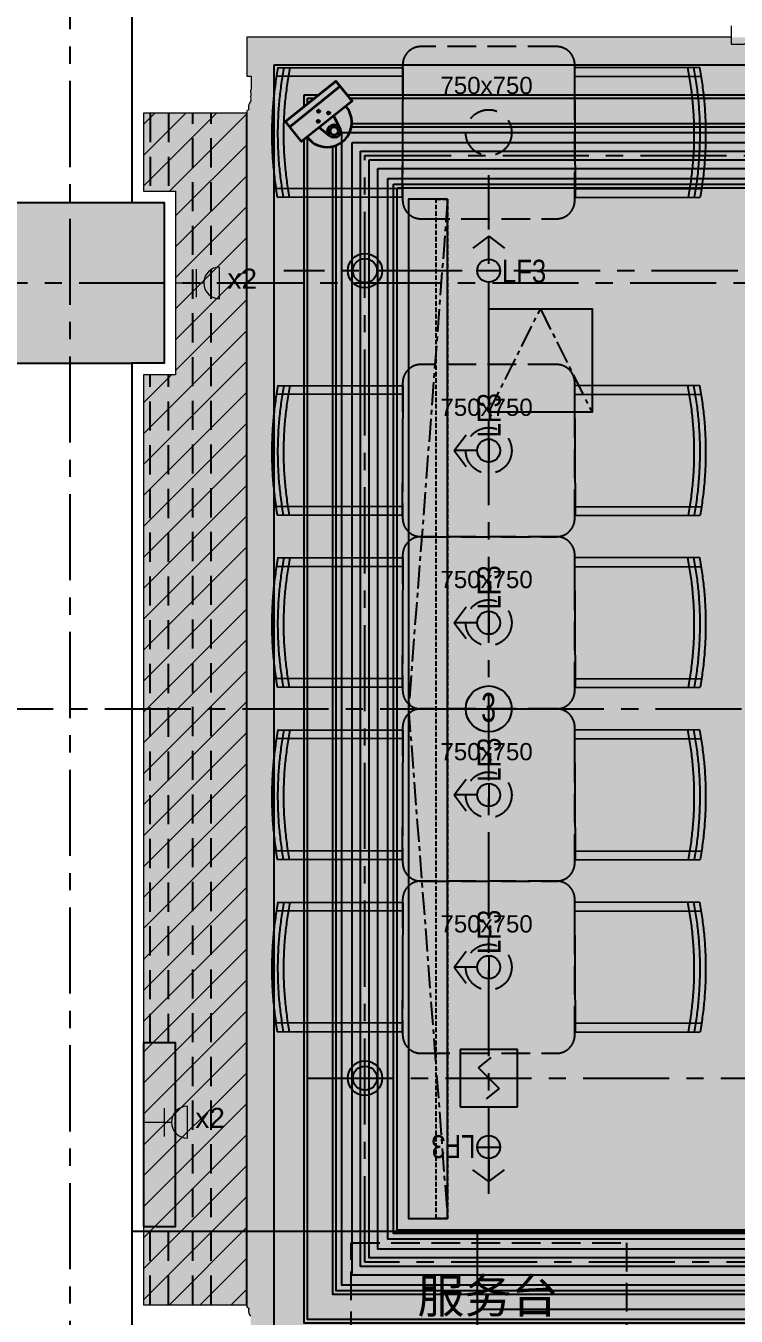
# Model space of a CAD drawing. Header units: millimetres. Extents: x -6033 to 120673, y -4970 to 90533.
# Drawn here: x 48168 to 51262, y 66720 to 72340 of the extents above; entities that cross this region are included whole.
import ezdxf
from ezdxf.enums import TextEntityAlignment as Align

# ---------------------------------------------------------------- set-up
doc = ezdxf.new("R2010")
doc.units = ezdxf.units.MM
for name, pattern in [('I-AR$0$CENTER', [2, 1.25, -0.25, 0.25, -0.25]), ('I-CEILING$0$CENTER', [2, 1.25, -0.25, 0.25, -0.25]), ('I-CEILING$0$DASH', [0.35, 0.25, -0.1]), ('I-PLAN$0$ACAD_ISO02W100', [15, 12, -3]), ('I-PLAN$0$CENTER', [2, 1.25, -0.25, 0.25, -0.25]), ('I-PLAN$0$DASH', [0.35, 0.25, -0.1]), ('I-PLAN$0$DASHED', [19.049999999999997, 12.7, -6.35]), ('I-PLAN$0$HIDDEN2', [0.1875, 0.125, -0.0625])]:
    doc.linetypes.add(name, pattern=pattern)
for name, color, linetype, lineweight in [('_ACM-A-ANNO-IDEN', 7, 'Continuous', 5), ('_ACM-A-ANNO-TEXT', 7, 'Continuous', 5), ('I-AR$0$GZET_COL_GRID_1-200_轴线', 8, 'I-AR$0$CENTER', 25), ('I-AR$0$I-SCOPE', 252, 'Continuous', 35), ('I-CEILING$0$_ACM-A-DETL', 7, 'Continuous', 9), ('I-CEILING$0$_ACM-A-HACH', 251, 'Continuous', 9), ('I-CEILING$0$_ACM-E-EQMT-SECT', 3, 'Continuous', 35), ('I-PLAN$0$I-PL-WALL-FHINISH', 73, 'Continuous', 13)]:
    doc.layers.add(name, color=color, linetype=linetype, lineweight=lineweight)
for name, color, linetype in [('I-AR$0$A-LOL061W1', 252, 'Continuous'), ('I-AR$0$D-BASE-WALL', 4, 'Continuous'), ('I-AR$0$I-stairs', 2, 'Continuous'), ('I-CEILING$0$0-LIGHT-RC', 1, 'Continuous'), ('I-CEILING$0$0-LIGHT-TXT', 90, 'Continuous'), ('I-CEILING$0$EQUIP-消防', 3, 'Continuous'), ('I-CEILING$0$EQUIP_喷头', 90, 'Continuous'), ('I-CEILING$0$I-GRID', 252, 'I-CEILING$0$CENTER'), ('I-CEILING$0$I-RCP', 2, 'Continuous'), ('I-CEILING$0$I-RCP-AIR', 64, 'Continuous'), ('I-CEILING$0$I-RCP-COVER', 10, 'Continuous'), ('I-CEILING$0$I-RCP-REF', 3, 'Continuous'), ('I-FLOOR$0$I-FC-HATCH', 8, 'Continuous'), ('I-PLAN$0$FURN', 1, 'Continuous'), ('I-PLAN$0$I-GRID', 252, 'I-PLAN$0$CENTER'), ('I-PLAN$0$I-PL-FURN', 1, 'I-PLAN$0$DASH'), ('I-PLAN$0$I-PL-IDS-MILL', 40, 'Continuous'), ('I-PLAN$0$I-PL-LIGHT', 1, 'I-PLAN$0$HIDDEN2'), ('I-PLAN$0$ID-TEXT-HEADING-3', 3, 'Continuous'), ('I-PLAN$0$P-平面活动家具', 1, 'Continuous'), ('地坪', 7, 'Continuous'), ('天花', 7, 'Continuous')]:
    doc.layers.add(name, color=color, linetype=linetype)
doc.styles.add('Arial_4', font='arial.ttf', dxfattribs={"height": 1.75})
doc.styles.add('I-CEILING$0$_TEL_ATTDEF', font='GBENOR', dxfattribs={"width": 0.8, "height": 3, "bigfont": 'GBCBIG'})
doc.styles.add('I-CEILING$0$hztxt', font='ROS.shx', dxfattribs={"width": 0.7, "bigfont": 'HZTXT.shx'})
doc.styles.add('I-CEILING$0$I-CEILING$0$ar', font='arial.ttf', dxfattribs={"width": 0.8})
doc.styles.add('I-CEILING$0$I-CEILING$0$I-CEILING$0$ar', font='arial.ttf', dxfattribs={"width": 0.8})
doc.styles.add('I-CEILING$0$Standard', font='arial.ttf')
doc.styles.add('I-CEILING$0$黑体', font='simhei.ttf', dxfattribs={"height": 600})
doc.styles.add('I-PLAN$0$Arial', font='ARIALUNI.ttf')

# ---------------------------------------------------------------- blocks, each defined once
blk = doc.blocks.new('I-AR$0$海龙_1211170131')
at = {"layer": 'I-AR$0$GZET_COL_GRID_1-200_轴线', "ltscale": 300}
for p, q in [((48135.00000000001, 86275), (48135.00000000001, 59995.00000000001)), ((-2224.999999999993, 70995), (116415, 70995))]:
    blk.add_line(p, q, dxfattribs=at)
blk = doc.blocks.new('I-AR')
at = {"layer": 'I-AR$0$A-LOL061W1'}
blk.add_hatch(color=256, dxfattribs=at).paths.add_polyline_path([(48090, 71570), (47830, 71570), (47830, 70870), (48090, 70870), (48630, 70870), (48770, 70870), (48770, 71570), (48630, 71570)])
at = {"layer": 'I-AR$0$I-SCOPE'}
h = blk.add_hatch(dxfattribs=at)
h.set_pattern_fill('ANSI31', color=256, scale=200)
h.set_pattern_definition([(45, (0, 0), (-449.0128060534577, 449.0128060534577), [])])
h.paths.add_polyline_path([(63300.00000000001, 72640), (66630, 72640), (66630, 70889.38256153524), (90600, 70889.99999999999), (90600, 66390.00000000001), (96650.00000000001, 66390.00000000001), (96650, 24876.39849369839), (18340, 24876.39849369839), (18340, 66390), (48090, 66390), (48090, 72640), (51400, 72640), (51400, 72649.88673694879), (52869.5, 72649.88673694879), (52869.5, 72640), (55240.00000000001, 72640), (55240.00000000001, 72790.00000000013), (59460, 72790.00000000013), (59460, 72640), (61830.5, 72640), (61830.5, 72649.88673694879), (63300, 72649.88673694879)], flags=16)
h.paths.add_polyline_path([(7330, 0), (7330, -1770), (11180, -1770), (11180, 0), (18450, 0), (18449.99999999991, 2899.999999999971), (27550, 2899.999999999971), (27550, 18090), (37037.33127936907, 18090), (37037.33127936907, 17350), (96200, 17350), (96200, 18120), (114640, 18120), (114640, 84500), (0, 84500), (0, 0)])
at = {"layer": 'I-AR$0$D-BASE-WALL'}
for p, q in [((48630, 72640), (48630, 71570)), ((48090, 71570), (48630, 71570)), ((48090, 70870), (48630, 70870)), ((48630, 70870), (48630, 66390))]:
    blk.add_line(p, q, dxfattribs=at)
blk.add_lwpolyline([(48630, 71570), (48770, 71570), (48770, 70870), (48630, 70870)], dxfattribs=at)
at = {"layer": 'I-AR$0$I-stairs'}
for p, q in [((48630, 67090), (66100, 67090)), ((50135, 66390), (50135, 67090)), ((50135, 66750), (53295, 66750))]:
    blk.add_line(p, q, dxfattribs=at)
at = {"layer": 'I-AR$0$GZET_COL_GRID_1-200_轴线'}
blk.add_blockref('I-AR$0$海龙_1211170131', (225.0000000000073, 225), dxfattribs=at)
blk = doc.blocks.new('I-PLAN$0$091116-BRASSERIE$0$Floor_03$0$Y_03_Floor$0$3rd-Floor-rest$0$A$C41AE3FBC')
at = {"layer": 'I-PLAN$0$I-PL-FURN', "ltscale": 500}
for p, q in [((-9.619999998521507, -6.00023318112585), (-9.620198101708866, 15.7582391006224)), ((9.616941377664261, -6.055234885927575), (9.616743274476903, 15.70323739582068))]:
    blk.add_line(p, q, dxfattribs=at)
blk.add_lwpolyline([(11.11674639787771, 15.38486505652895), (11.11694137759105, -6.055220170477696), (-11.11999999844966, -6.000247896576184), (-11.12019497816391, 15.43983733043001)], dxfattribs=at)
for centre, radius, start, end in [((-0.1532906073930462, -45.89803442618359), 62.31057296405234, 79.57963242452179, 100.1370846533084), ((-0.1491412973837214, -45.2512740389343), 60.66380746053556, 79.29744901312654, 100.4192680641183), ((-0.14498678363816, -44.60400612030594), 59.01653441922691, 78.99914181517873, 100.717575262011)]:
    blk.add_arc(centre, radius, start, end, dxfattribs=at)
blk = doc.blocks.new('I-PLAN')
at = {"layer": 'I-PLAN$0$I-GRID', "ltscale": 300}
blk.add_lwpolyline([(47311.08745556371, 69365), (67518.91254443629, 69365)], dxfattribs=at)
at = {"layer": 'I-PLAN$0$I-PL-FURN', "ltscale": 500}
for points in [[(49889.24742708213, 71499.52096867877), (50479.24742708213, 71499.52096867877, 0.414213562373095), (50559.24742708213, 71579.52096867877), (50559.24742708213, 72169.52096867877, 0.414213562373095), (50479.24742708213, 72249.52096867877), (49889.24742708213, 72249.52096867877, 0.414213562373095), (49809.24742708213, 72169.52096867877), (49809.24742708213, 71579.52096867877, 0.414213562373095)], [(49889.24742708213, 70115), (50479.24742708213, 70115, 0.414213562373095), (50559.24742708213, 70195), (50559.24742708213, 70785, 0.414213562373095), (50479.24742708213, 70865), (49889.24742708213, 70865, 0.414213562373095), (49809.24742708213, 70785), (49809.24742708213, 70195, 0.414213562373095)], [(49889.24742708213, 69365), (50479.24742708213, 69365, 0.414213562373095), (50559.24742708213, 69445), (50559.24742708213, 70035, 0.414213562373095), (50479.24742708213, 70115), (49889.24742708213, 70115, 0.414213562373095), (49809.24742708213, 70035), (49809.24742708213, 69445, 0.414213562373095)], [(49889.24742708213, 68615), (50479.24742708213, 68615, 0.414213562373095), (50559.24742708213, 68695), (50559.24742708213, 69285, 0.414213562373095), (50479.24742708213, 69365), (49889.24742708213, 69365, 0.414213562373095), (49809.24742708213, 69285), (49809.24742708213, 68695, 0.414213562373095)], [(49889.24742708213, 67865), (50479.24742708213, 67865, 0.414213562373095), (50559.24742708213, 67945), (50559.24742708213, 68535, 0.414213562373095), (50479.24742708213, 68615), (49889.24742708213, 68615, 0.414213562373095), (49809.24742708213, 68535), (49809.24742708213, 67945, 0.414213562373095)]]:
    blk.add_lwpolyline(points, format="xyb", close=True, dxfattribs=at)
blk.add_lwpolyline([(50784.24742708213, 66440), (49584.24742708213, 66440), (49584.24742708213, 67040), (50784.24742708213, 67040)], close=True, dxfattribs=at)
at = {"layer": 'I-PLAN$0$I-PL-IDS-MILL'}
blk.add_lwpolyline([(49129.88682719156, 66770), (49129.88682719156, 71960)], dxfattribs=at)
blk.add_lwpolyline([(48680, 67110), (48820, 67110), (48820, 67910), (48680, 67910)], close=True, dxfattribs=at)
at = {"layer": 'I-PLAN$0$I-PL-LIGHT', "linetype": 'I-PLAN$0$DASHED', "ltscale": 10}
for p, q in [((48709.77326933834, 71960), (48709.77326933834, 71620)), ((48789.77326933834, 71960), (48789.77326933834, 71620)), ((48894.77326933834, 66770), (48894.77326933834, 71960)), ((48974.77326933834, 66770), (48974.77326933834, 71960)), ((48709.77326933834, 67910), (48709.77326933834, 70820)), ((48789.77326933834, 67910), (48789.77326933834, 70820)), ((48709.77326933834, 66770), (48709.77326933834, 67110)), ((48789.77326933834, 66770), (48789.77326933834, 67110))]:
    blk.add_line(p, q, dxfattribs=at)
for centre in [(50184.24742708213, 71874.52096867877), (50184.24742708213, 70490), (50184.24742708213, 69740), (50184.24742708213, 68990), (50184.24742708213, 68240.00000000001)]:
    blk.add_circle(centre, 100, dxfattribs=at)
at = {"layer": 'I-PLAN$0$I-PL-WALL-FHINISH'}
for points in [[(51240, 72339.99996955981), (51240, 72260.00008355509), (51297.00694149017, 72259.9997359595, -0.3782502001718009), (51301.77476759825, 72263.01666710361, 0.6234963798739479), (51306.54381312348, 72265.02856284953, 0.2848190696675714), (51330.3870747528, 72265.02804406045, 0.6361491608280843), (51337.54234559182, 72263.01805566461, 0.2823776289364123), (51349.84801019536, 72263.47668859924, -0.1861280918310402), (51378.07702498959, 72272.0682967349, 0.8243827968840718), (51384.03796375444, 72273.07417899661), (51386.42321765146, 72273.07393180403, -0.2622472454661371), (51389.99890509192, 72276.09071188561), (51389.99890509192, 72280.11317280849), (51400, 72280.11317280849), (51400, 72649.88673694879)], [(49130, 72290), (49130, 72120), (49149.99991644495, 72120), (49150.00026404054, 72062.99305850983, 0.3782502001718009), (49146.98333289643, 72058.22523240175, -0.6234963798739479), (49144.97143715051, 72053.45618687652, -0.2848190696675714), (49144.97195593959, 72029.6129252472, -0.6361491608280843), (49146.98194433544, 72022.45765440816, -0.2823776289364123), (49146.5233114008, 72010.15198980465, 0.1861280918310402), (49137.93170326515, 71981.92297501041, -0.8243827968840718), (49136.92582100343, 71975.96203624558), (49136.92606819601, 71973.57678234854, 0.2622472454661371), (49133.90928811443, 71970.00109490808), (49129.88682719156, 71970.00109490808), (49129.88682719156, 71960), (48680, 71960), (48680, 71620), (48820, 71620), (48820, 70820), (48680, 70820), (48680, 66770), (49129.88682719156, 66770), (49129.88682719156, 66759.99890509192), (49133.90928811443, 66759.99890509192, 0.2622472454661371), (49136.92606819601, 66756.42321765146), (49136.92582100343, 66754.03796375442, -0.8243827968840718), (49137.93170326515, 66748.07702498959, 0.1861280918310402), (49146.5233114008, 66719.84801019535, -0.2823776289364123)]]:
    blk.add_lwpolyline(points, format="xyb", dxfattribs=at)
blk.add_lwpolyline([(51240, 72290), (49130, 72290)], dxfattribs=at)
at = {"layer": 'I-PLAN$0$P-平面活动家具', "yscale": 25.39999999990686}
for p, xscale, zscale, rotation in [((49656.14354649416, 71874.93830366545), 25.39999999990686, 25.39999999990686, 89.85835853881424), ((50712.35130767009, 71874.93830366545), -25.39999999990686, 25.39999999990687, 270.1416414611858), ((49656.14354649416, 70490.41733498668), 25.39999999990686, 25.39999999990686, 89.85835853881424), ((50712.35130767009, 70490.41733498668), -25.39999999990686, 25.39999999990687, 270.1416414611858), ((49656.14354649416, 69740.41733498668), 25.39999999990686, 25.39999999990686, 89.85835853881424), ((50712.35130767009, 69740.41733498668), -25.39999999990686, 25.39999999990687, 270.1416414611858), ((49656.14354649416, 68990.41733498668), 25.39999999990686, 25.39999999990686, 89.85835853881424), ((50712.35130767009, 68990.41733498668), -25.39999999990686, 25.39999999990687, 270.1416414611858), ((49656.14354649416, 68240.41733498668), 25.39999999990686, 25.39999999990686, 89.85835853881424), ((50712.35130767009, 68240.41733498668), -25.39999999990686, 25.39999999990687, 270.1416414611858)]:
    blk.add_blockref('I-PLAN$0$091116-BRASSERIE$0$Floor_03$0$Y_03_Floor$0$3rd-Floor-rest$0$A$C41AE3FBC', p, dxfattribs=dict(at, xscale=xscale, zscale=zscale, rotation=rotation))
at = {"layer": 'I-PLAN$0$FURN', "linetype": 'I-PLAN$0$ACAD_ISO02W100', "char_height": 75, "attachment_point": 1, "style": 'I-PLAN$0$Arial'}
for insert in [(49973.96811071408, 72117.77380881402), (49973.96811071408, 70716.220652633), (49973.96811071408, 69966.220652633), (49973.96811071408, 69216.220652633), (49973.96811071408, 68466.220652633)]:
    blk.add_mtext_dynamic_manual_height_columns('750x750', width=181404.1999494731, gutter_width=600, heights=[131.4597544338336], dxfattribs=dict(at, insert=insert))
at = {"layer": 'I-PLAN$0$ID-TEXT-HEADING-3', "insert": (49873.49364699444, 66883.76922677722), "char_height": 150, "attachment_point": 1, "style": 'I-PLAN$0$Arial'}
blk.add_mtext_dynamic_manual_height_columns('{\\fArial Unicode MS|b0|i0|c134|p34;服务台}', width=151170.166624561, gutter_width=500, heights=[109.549795361528], dxfattribs=at)
blk = doc.blocks.new('A$C506d7063')
at = {"layer": '_ACM-A-ANNO-IDEN'}
h = blk.add_hatch(color=256, dxfattribs=at)
edge = h.paths.add_edge_path()
edge.add_arc((0, 3.839679097180806), 1.389062500000364, 180, 360)
edge.add_line((1.389062500000364, 3.839679097180806), (-1.389062499999909, 3.839679097180806))
for p, q in [((1.389062500000364, 3.839679097180806), (-1.389062499999909, 3.839679097180806)), ((0, 0), (0, 2.450616597180897)), ((1.249523563548792, 1.830970987901082), (-1.216521315477621, 1.830970987901082))]:
    blk.add_line(p, q, dxfattribs=at)
blk.add_arc((0, 3.839679097180806), 1.389062499999909, 180, 0, dxfattribs=at)
blk = doc.blocks.new('I-CEILING$0$K_09291619781205193186')
at = {"layer": 'I-CEILING$0$0-LIGHT-RC'}
for p, q in [((0, 150), (-69.14473044965416, 98.8111857578624)), ((0, 50), (0, 150)), ((0, 150), (69.14473044965416, 98.8111857578624)), ((50, 0), (-50, 0))]:
    blk.add_line(p, q, dxfattribs=at)
blk.add_circle((0, 0), 50, dxfattribs=at)
at = {"layer": 'I-CEILING$0$0-LIGHT-TXT', "style": 'I-CEILING$0$I-CEILING$0$ar', "width": 0.8}
blk.add_text('LF3', height=100, dxfattribs=at).set_placement((57.56549180333968, -51.98658408422489))
blk = doc.blocks.new('I-CEILING$0$I-CEILING$0$K_09291619781205193186')
at = {"layer": 'I-CEILING$0$0-LIGHT-RC'}
for p, q in [((0, 150), (-69.14473044965416, 98.8111857578624)), ((0, 50), (0, 150)), ((0, 150), (69.14473044965416, 98.8111857578624)), ((50, 0), (-50, 0))]:
    blk.add_line(p, q, dxfattribs=at)
blk.add_circle((0, 0), 50, dxfattribs=at)
at = {"layer": 'I-CEILING$0$0-LIGHT-TXT', "style": 'I-CEILING$0$I-CEILING$0$I-CEILING$0$ar', "width": 0.8}
blk.add_text('LF3', height=100, dxfattribs=at).set_placement((57.56549180333968, -51.98658408422489))
blk = doc.blocks.new('I-CEILING$0$K_1219103599')
at = {"layer": 'I-CEILING$0$I-RCP-AIR'}
blk.add_lwpolyline([(-225, 225), (225, 225), (225, -225), (-225, -225)], close=True, dxfattribs=at)
at = {"layer": 'I-CEILING$0$I-RCP-AIR', "linetype": 'I-CEILING$0$CENTER', "ltscale": 80}
blk.add_lwpolyline([(-225, -225), (0, 225), (225, -225)], dxfattribs=at)
blk = doc.blocks.new('I-CEILING$0$R626')
for p, q in [((-249.997000000003, 250.0045000000027), (-249.997000000003, -249.9954999999973)), ((250.002999999997, 250.0045000000027), (-249.997000000003, 250.0045000000027)), ((250.002999999997, -249.9954999999973), (250.002999999997, 250.0045000000027)), ((-89.99700000524172, 90.00450000196724), (22.50299999475828, 180.0045000006576)), ((0.002999999996973202, 0.00450000000273576), (-89.99700000524172, 90.00450000196724)), ((0.002999999996973202, 0.00450000000273576), (90.00299999213894, -89.99549999868759)), ((90.00299999213894, -89.99549999868759), (-22.49700000786106, -179.9955000006521)), ((-249.997000000003, -249.9954999999973), (250.002999999997, -249.9954999999973))]:
    blk.add_line(p, q)
at = {"style": 'I-CEILING$0$Standard', "flags": 1}
blk.add_attdef('A', text='', height=0.009000000000000001, dxfattribs=at).set_placement((0.002999999996973202, 0.00450000000273576), align=Align.MIDDLE_CENTER)
blk = doc.blocks.new('I-CEILING$0$A$C81734cc7')
at = {"layer": 'I-CEILING$0$_ACM-A-DETL'}
h = blk.add_hatch(color=256, dxfattribs=at)
edge = h.paths.add_edge_path()
edge.add_arc((0, 0), 52.50000000000001, 0, 360)
for radius in [75, 52.50000000000001]:
    blk.add_circle((0, 0), radius)
blk = doc.blocks.new('I-CEILING$0$$equip_U$00000441(DESKTOP-CO1PE1H)')
blk.add_circle((7.202383127946632e-05, 1.249999880315045e-05), 0.4)
at = {"color": 1, "style": 'I-CEILING$0$hztxt', "width": 0.7}
blk.add_text('3', height=0.5000000000000626, dxfattribs=at).set_placement((-0.00269375793871518, 0.02681476593170373), align=Align.MIDDLE)
blk = doc.blocks.new('I-CEILING$0$彩色半球摄像机')
blk.add_wipeout([(-139.2574676099752, 69.82894763425998), (-139.2574676099752, -41.96713341319861), (-107.27920058815961, -41.966625904274224), (-97.84892750566128, -90.32929951457473), (-67.8785332909943, -129.41386370456314), (-8.867580978546433, -153.37067478942046), (45.06679679704653, -144.0244389799407), (86.169928756804, -111.07682406736933), (106.15061543519984, -65.92921329930817), (107.91579932689766, -41.966625904274224), (142.92586724073098, -41.966625904274224), (142.92586724073098, 69.82894763421336), (-139.2574676099752, 69.82894763421342)])
for points in [[(-3.532718400988344, 14.77204875458101, 1), (7.201118031744286, 14.77204875458101, 1)], [(-32.5442606577236, -18.55133889856678, 1), (-21.81042462471463, -18.54840933274406, 1)], [(25.47882425547057, -18.55133889847364, 1), (36.2126602884796, -18.54840933265094, 1)]]:
    blk.add_hatch(color=256).paths.add_polyline_path(points)
for p, q in [((-139.2574676096026, 40.63169687018802), (142.9258672412898, 40.63169687018802)), ((-27.5493782246072, -100.851469243075), (-40.52032819088139, -41.9671334132452)), ((28.18591578197147, -100.8514692418177), (41.15686574582425, -41.96713341142911))]:
    blk.add_line(p, q)
blk.add_lwpolyline([(-139.2574676099752, 69.82894763425995), (142.9258672407311, 69.82894763421339), (142.9258672407311, -41.9671334132452), (-139.2574676099752, -41.96713341319863)], close=True)
for centre, radius in [((1.834199815284833, 14.7720487546276), 5.366918216421619), ((-27.17734264131222, -18.54987411567871), 5.366918216421619), ((30.84574227206822, -18.54987411558557), 5.366918216421619), ((0.3182687778439828, -94.71282727898961), 28.53574380701502), ((0.3182687778439828, -94.71282727898961), 17.81457960081474)]:
    blk.add_circle(centre, radius)
blk.add_arc((0.3182993693690861, -46.08685545538481), 107.6763590054206, 177.8070449847925, 2.192955015207533)
blk = doc.blocks.new('I-CEILING')
at = {"layer": 'I-CEILING$0$_ACM-A-HACH'}
h = blk.add_hatch(dxfattribs=at)
h.set_pattern_fill('AR-SAND', color=256, scale=2.5)
h.set_pattern_definition([(37.50000000000001, (0, 0), (-4.000078239960114, 122.3533093323356), [0, -96.52000000000001, 0, -107.95, 0, -103.1875]), (7.499999999999999, (0, 0), (112.3808207845007, 179.2062751420886), [0, -52.07000000000001, 0, -86.995, 0, -33.33750000000001]), (327.5, (-78.10499999999999, 0), (197.7480925603645, 0.3592961696364405), [0, -31.75, 0, -114.3, 0, -149.225]), (317.5, (-78.10499999999999, 0), (190.8891131180743, 55.73233081430408), [0, -15.875, 0, -74.92999999999999, 0, -85.725])])
h.paths.add_polyline_path([(49785, 71635), (65255, 71635), (65255, 67095), (49785, 67095)], flags=16)
h.paths.add_polyline_path([(49380, 72040), (65660, 72040), (65660, 66690), (49380, 66690)])
h = blk.add_hatch(dxfattribs=at)
h.set_pattern_fill('ANSI31', color=256, scale=30)
h.set_pattern_definition([(45, (449664.6125351166, 625379.941787557), (-67.35192090801866, 67.35192090801866), [])])
h.paths.add_polyline_path([(48680, 71620), (48820, 71620), (48820, 70820), (48680, 70820), (48679.94341359578, 66770), (49129.94341359578, 66770), (49130, 71960), (48680, 71960)])
blk.add_lwpolyline([(48680, 71620), (48820, 71620), (48820, 70820), (48680, 70820), (48679.94341359578, 66770), (49129.94341359578, 66770), (49130, 71960), (48680, 71960), (48680, 71620)], dxfattribs=at)
at = {"layer": 'I-CEILING$0$I-GRID', "ltscale": 300}
for p, q in [((50184.24742708213, 67252.82599526209), (50184.24742708224, 71688.99120219797)), ((49395.41510760679, 67756.62500363484), (65155.50284463936, 67756.62500363472))]:
    blk.add_line(p, q, dxfattribs=at)
blk.add_lwpolyline([(49645, 71775), (65395, 71775), (65395, 66955), (49645, 66955)], close=True, dxfattribs=at)
blk.add_lwpolyline([(52469.08733983315, 71273.37499636516), (49292.27592091716, 71273.37499636516)], dxfattribs=at)
at = {"layer": 'I-CEILING$0$I-RCP'}
blk.add_lwpolyline([(49250, 72170), (65790, 72170), (65790, 66560), (49250, 66560)], close=True, dxfattribs=at)
at = {"layer": 'I-CEILING$0$I-RCP-AIR'}
for points in [[(49701.2500000032, 71718.7499999968), (65338.7499999968, 71718.7499999968), (65338.7499999968, 67011.2500000032), (49701.25000000321, 67011.2500000032)], [(49745.00000000326, 71674.99999999674), (65294.99999999674, 71674.99999999674), (65294.99999999674, 67055.00000000326), (49745.00000000327, 67055.00000000326)]]:
    blk.add_lwpolyline(points, close=True, dxfattribs=at)
at = {"layer": 'I-CEILING$0$I-RCP-AIR', "linetype": 'I-CEILING$0$CENTER', "ltscale": 80}
blk.add_lwpolyline([(50005, 71585), (49835, 69365), (50005, 67145)], dxfattribs=at)
at = {"layer": 'I-CEILING$0$I-RCP-AIR', "color": 8, "linetype": 'I-CEILING$0$DASH', "ltscale": 80}
blk.add_lwpolyline([(49955, 71585), (50005, 71585), (50005, 67145), (49955, 67145)], close=True, dxfattribs=at)
at = {"layer": 'I-CEILING$0$I-RCP-COVER'}
for points in [[(49380, 72040), (65660, 72040), (65660, 66690), (49380, 66690)], [(49395, 72025), (65645, 72025), (65645, 66705), (49395, 66705)], [(49505, 71915), (65535, 71915), (65535, 66815), (49505, 66815)], [(49520, 71900), (65520, 71900), (65520, 66830), (49520, 66830)], [(49770, 71650), (65270, 71650), (65270, 67080), (49770, 67080)], [(49785, 71635), (65255, 71635), (65255, 67095), (49785, 67095)], [(50005, 71585), (49835, 71585), (49835, 67145), (50005, 67145)]]:
    blk.add_lwpolyline(points, close=True, dxfattribs=at)
for name, p in [('I-CEILING$0$I-CEILING$0$K_09291619781205193186', (50184.24742708223, 71273.37499636516)), ('I-CEILING$0$K_1219103599', (50409.24742708223, 70881.68749818258))]:
    blk.add_blockref(name, p)
for name, p, rotation in [('I-CEILING$0$K_09291619781205193186', (50184.24742708213, 70490), 90), ('I-CEILING$0$K_09291619781205193186', (50184.24742708213, 69740), 90), ('I-CEILING$0$K_09291619781205193186', (50184.24742708213, 68990), 90), ('I-CEILING$0$K_09291619781205193186', (50184.24742708213, 68240.00000000001), 90), ('I-CEILING$0$I-CEILING$0$K_09291619781205193186', (50184.24742708213, 67456.62500363484), 180)]:
    blk.add_blockref(name, p, dxfattribs=dict(rotation=rotation))
at = {"layer": 'I-CEILING$0$EQUIP-消防', "xscale": 0.5, "yscale": 0.5, "zscale": 0.5}
blk.add_blockref('I-CEILING$0$R626', (50184.24742708213, 67756.62500363484), dxfattribs=at)
at = {"layer": 'I-CEILING$0$EQUIP_喷头'}
for p in [(49645.0000000001, 71273.44520099011), (49645, 67756.62500363484)]:
    blk.add_blockref('I-CEILING$0$A$C81734cc7', p, dxfattribs=at)
at = {"layer": 'I-CEILING$0$I-RCP-REF', "color": 1, "linetype": 'Continuous'}
ref = blk.add_blockref('I-CEILING$0$$equip_U$00000441(DESKTOP-CO1PE1H)', (50184.22942112431, 69364.92667037524), dxfattribs=dict(at, xscale=249.9999999999999, yscale=249.9999999999999, zscale=249.9999999999999))
ref.add_attrib('$TEXT$', 'REMARK', dxfattribs={"layer": 'I-CEILING$0$0-LIGHT-RC', "color": 7, "height": 0.004999999999999999, "style": 'I-CEILING$0$_TEL_ATTDEF'}).set_placement((50184.24742708213, 69364.92979537505), align=Align.MIDDLE_CENTER)
at = {"layer": 'I-CEILING$0$I-RCP-AIR', "style": 'I-CEILING$0$黑体'}
for tag, p in [('R', (61966.35764037471, 71748.90466179726)), ('R', (61966.35764037471, 66925.23548761483)), ('R', (51736.06785458369, 63924.76595260655)), ('R', (62976.0678545838, 63924.76595260655)), ('S', (56433.59148415911, 63065))]:
    blk.add_attdef(tag, text='', height=100, dxfattribs=at).set_placement(p, align=Align.MIDDLE_CENTER)
at = {"layer": 'I-CEILING$0$_ACM-E-EQMT-SECT', "rotation": 38.74706409752741}
blk.add_blockref('I-CEILING$0$彩色半球摄像机', (49451.10669312207, 71955.31102797331), dxfattribs=at)
at = {"layer": 'I-CEILING$0$I-RCP-AIR'}
for points in [[(49545, 71875), (65495, 71875), (65495, 66855), (49545, 66855)], [(49588.74999999994, 71831.25000000006), (65451.25000000006, 71831.25000000006), (65451.25000000006, 66898.74999999994), (49588.74999999994, 66898.74999999994)], [(49626.25000000111, 71793.7499999989), (65413.74999999889, 71793.7499999989), (65413.74999999889, 66936.2500000011), (49626.25000000111, 66936.2500000011)], [(49663.75000000215, 71756.24999999785), (65376.24999999785, 71756.24999999785), (65376.24999999785, 66973.75000000215), (49663.75000000216, 66973.75000000215)]]:
    blk.add_lwpolyline(points, close=True, dxfattribs=at)
blk = doc.blocks.new('I-FLOOR')
at = {"layer": 'I-FLOOR$0$I-FC-HATCH'}
h = blk.add_hatch(dxfattribs=at)
h.set_pattern_fill('鱼骨拼', color=256, pattern_type=2)
h.set_pattern_definition([(45.20064439999999, (510, 3761.64813), (38760.00001730362, 38961.58359415486), [189.56352, -159043.793]), (44.9413874, (510, 3627.1379), (136679.9998876334, 136365.5424493143), [380.842174, -319526.584]), (45.0275465, (510, 3492.62767), (42839.99999582771, 42857.74196358581), [570.404399, -478569.291]), (134.799355, (510, 3761.64813), (-38759.99960929886, 38961.58400004865), [189.56352, -159043.793]), (135.058612, (510, 3627.1379), (-136679.9984596167, 136365.5438806238), [380.8421739999999, -319526.5839999999]), (134.972453, (510, 3492.62767), (-42839.99962182336, 42857.74233743535), [570.404399, -478569.291]), (134.799355, (1530, 3761.64813), (-38759.99960929886, 38961.58400004865), [189.56352, -159043.793]), (135.058612, (1530, 3627.1379), (-136679.9984596167, 136365.5438806238), [380.8421739999999, -319526.5839999999]), (134.972453, (1530, 3492.62767), (-42839.99962182336, 42857.74233743535), [570.404399, -478569.291]), (45.20064439999999, (1530, 3761.64813), (38760.00001730362, 38961.58359415486), [189.56352, -159043.793]), (44.9413874, (1530, 3627.1379), (136679.9998876334, 136365.5424493143), [380.842174, -319526.584]), (45.0275465, (1530, 3492.62767), (42839.99999582771, 42857.74196358581), [570.404399, -478569.291]), (90, (0, 0), (-2040, 1.2491397351303e-13), []), (135.047389, (106.857142, 0), (-46919.99986309096, 46753.90042483951), [150.993985, -126683.954]), (134.909326, (240.428571, 0), (-81599.99865784797, 81819.32688272158), [340.556718, -285727.087]), (135.055426, (376.428571, 0), (-89759.9992608481, 89611.64196714982), [531.836158, -446210.537]), (134.988138, (510, 0), (-38759.99991413581, 38961.58362820402), [721.398283, -59876.0575]), (134.988138, (510, 134.510229), (-38759.99991413581, 38961.58362820402), [721.398283, -59876.0575]), (134.988138, (510, 269.020458), (-38759.99991413581, 38961.58362820402), [721.398283, -59876.0575]), (134.988138, (510, 403.530687), (-38759.99991413581, 38961.58362820402), [721.398283, -59876.0575]), (134.988138, (510, 538.040916), (-38759.99991413581, 38961.58362820402), [721.398283, -59876.0575]), (134.988138, (510, 672.551146), (-38759.99991413581, 38961.58362820402), [721.398283, -59876.0575]), (134.988138, (510, 807.061375), (-38759.99991413581, 38961.58362820402), [721.398283, -59876.0575]), (134.988138, (510, 941.5716039999999), (-4079.999994070789, 3896.158365678116), [721.398283, -59876.0575]), (134.988138, (510, 1076.08183), (-38759.99991413581, 38961.58362820402), [721.398283, -59876.0575]), (134.988138, (510, 1210.59206), (-38759.99991413581, 38961.58362820402), [721.398283, -59876.0575]), (134.988138, (510, 1345.10229), (-4079.999994070789, 3896.158365678116), [721.398283, -59876.0575]), (134.988138, (510, 1479.61252), (-38759.99991413581, 38961.58362820402), [721.398283, -59876.0575]), (134.988138, (510, 1614.12275), (-38759.99991413581, 38961.58362820402), [721.398283, -59876.0575]), (134.988138, (510, 1748.63298), (-38759.99991413581, 38961.58362820402), [721.398283, -59876.0575]), (135.249761, (510, 1883.1432), (-161159.999082242, 159742.4935340982), [718.125329, -602507.1510000001]), (134.988138, (510, 2013.01515), (-4079.999994070789, 3896.158365678116), [721.398283, -59876.0575]), (134.988138, (510, 2147.52538), (-4079.999994070789, 3896.158365678116), [721.398283, -59876.0575]), (134.988138, (510, 2282.03561), (-38759.99991413581, 38961.58362820402), [721.398283, -59876.0575]), (134.988138, (510, 2416.54584), (-38759.99991413581, 38961.58362820402), [721.398283, -59876.0575]), (134.988138, (510, 2551.05607), (-38759.99991413581, 38961.58362820402), [721.398283, -59876.0575]), (134.988138, (510, 2685.5663), (-4079.999994070789, 3896.158365678116), [721.398283, -59876.0575]), (134.988138, (510, 2820.07653), (-4079.999994070789, 3896.158365678116), [721.398283, -59876.0575]), (134.988138, (510, 2954.58675), (-4079.999994070789, 3896.158365678116), [721.398283, -59876.0575]), (134.988138, (510, 3089.09698), (-4079.999994070789, 3896.158365678116), [721.398283, -59876.0575]), (134.988138, (510, 3223.60721), (-4079.999994070789, 3896.158365678116), [721.398283, -59876.0575]), (134.988138, (510, 3358.11744), (-38759.99991413581, 38961.58362820402), [721.398283, -59876.0575]), (44.9526108, (1933.14285, 0), (42840.00006097515, 42857.74194293459), [150.993985, -126683.954]), (45.0906731, (1799.57142, 0), (81599.99994306298, 81819.32560095178), [340.556718, -285727.087]), (44.9445739, (1663.57142, 0), (89759.99941724991, 89611.64181048905), [531.8361579999998, -446210.537]), (90, (2040, 0), (-2040, 1.2491397351303e-13), []), (135.047389, (1126.85714, 0), (-42839.99991137339, 42857.74209247442), [150.993985, -126683.954]), (134.909326, (1260.42857, 0), (-81599.99865784797, 81819.32688272158), [340.556718, -285727.087]), (135.055426, (1396.42857, 0), (-89759.9992608481, 89611.64196714982), [531.836158, -446210.537]), (44.9526108, (913.142857, 0), (46920.00002629289, 46753.90026105778), [150.993985, -126683.954]), (45.0906731, (779.5714280000001, 0), (81599.99994306298, 81819.32560095178), [340.556718, -285727.087]), (44.9445739, (643.5714280000001, 0), (89759.99941724991, 89611.64181048905), [531.8361579999998, -446210.537]), (45.01186189999999, (1530, 0), (38759.99998213661, 38961.58356055504), [721.3982829999999, -59876.0575]), (45.01186189999999, (1530, 134.510229), (38759.99998213661, 38961.58356055504), [721.3982829999999, -59876.0575]), (45.01186189999999, (1530, 269.020458), (38759.99998213661, 38961.58356055504), [721.3982829999999, -59876.0575]), (45.01186189999999, (1530, 403.530687), (38759.99998213661, 38961.58356055504), [721.3982829999999, -59876.0575]), (45.01186189999999, (1530, 538.040916), (38759.99998213661, 38961.58356055504), [721.3982829999999, -59876.0575]), (45.01186189999999, (1530, 672.551146), (38759.99998213661, 38961.58356055504), [721.3982829999999, -59876.0575]), (45.01186189999999, (1530, 807.061375), (38759.99998213661, 38961.58356055504), [721.3982829999999, -59876.0575]), (45.01186189999999, (1530, 941.5716039999999), (38759.99998213661, 38961.58356055504), [721.3982829999999, -59876.0575]), (45.01186189999999, (1530, 1076.08183), (38759.99998213661, 38961.58356055504), [721.3982829999999, -59876.0575]), (45.01186189999999, (1530, 1210.59206), (38759.99998213661, 38961.58356055504), [721.3982829999999, -59876.0575]), (45.01186189999999, (1530, 1345.10229), (38759.99998213661, 38961.58356055504), [721.3982829999999, -59876.0575]), (45.01186189999999, (1530, 1479.61252), (38759.99998213661, 38961.58356055504), [721.3982829999999, -59876.0575]), (45.01186189999999, (1530, 1614.12275), (38759.99998213661, 38961.58356055504), [721.3982829999999, -59876.0575]), (45.01186189999999, (1530, 1748.63298), (38759.99998213661, 38961.58356055504), [721.3982829999999, -59876.0575]), (44.7502387, (1530, 1883.1432), (267240.0000415909, 264938.7685390703), [718.125329, -602507.1510000001]), (45.01186189999999, (1530, 2013.01515), (38759.99998213661, 38961.58356055504), [721.3982829999999, -59876.0575]), (45.01186189999999, (1530, 2147.52538), (38759.99998213661, 38961.58356055504), [721.3982829999999, -59876.0575]), (45.01186189999999, (1530, 2282.03561), (38759.99998213661, 38961.58356055504), [721.3982829999999, -59876.0575]), (45.01186189999999, (1530, 2416.54584), (38759.99998213661, 38961.58356055504), [721.3982829999999, -59876.0575]), (45.01186189999999, (1530, 2551.05607), (38759.99998213661, 38961.58356055504), [721.3982829999999, -59876.0575]), (45.01186189999999, (1530, 2685.5663), (38759.99998213661, 38961.58356055504), [721.3982829999999, -59876.0575]), (45.01186189999999, (1530, 2820.07653), (38759.99998213661, 38961.58356055504), [721.3982829999999, -59876.0575]), (45.01186189999999, (1530, 2954.58675), (38759.99998213661, 38961.58356055504), [721.3982829999999, -59876.0575]), (45.01186189999999, (1530, 3089.09698), (38759.99998213661, 38961.58356055504), [721.3982829999999, -59876.0575]), (45.01186189999999, (1530, 3223.60721), (38759.99998213661, 38961.58356055504), [721.3982829999999, -59876.0575]), (45.01186189999999, (1530, 3358.11744), (38759.99998213661, 38961.58356055504), [721.3982829999999, -59876.0575]), (134.988138, (1530, 0), (-4079.999994070789, 3896.158365678116), [721.398283, -59876.0575]), (134.988138, (1530, 134.510229), (-38759.99991413581, 38961.58362820402), [721.398283, -59876.0575]), (134.988138, (1530, 269.020458), (-4079.999994070789, 3896.158365678116), [721.398283, -59876.0575]), (134.988138, (1530, 403.530687), (-38759.99991413581, 38961.58362820402), [721.398283, -59876.0575]), (134.988138, (1530, 538.040916), (-38759.99991413581, 38961.58362820402), [721.398283, -59876.0575]), (134.988138, (1530, 672.551146), (-4079.999994070789, 3896.158365678116), [721.398283, -59876.0575]), (134.988138, (1530, 807.061375), (-4079.999994070789, 3896.158365678116), [721.398283, -59876.0575]), (134.988138, (1530, 941.5716039999999), (-4079.999994070789, 3896.158365678116), [721.398283, -59876.0575]), (134.988138, (1530, 1076.08183), (-4079.999994070789, 3896.158365678116), [721.398283, -59876.0575]), (134.988138, (1530, 1210.59206), (-38759.99991413581, 38961.58362820402), [721.398283, -59876.0575]), (134.988138, (1530, 1345.10229), (-4079.999994070789, 3896.158365678116), [721.398283, -59876.0575]), (134.988138, (1530, 1479.61252), (-38759.99991413581, 38961.58362820402), [721.398283, -59876.0575]), (134.988138, (1530, 1614.12275), (-4079.999994070789, 3896.158365678116), [721.398283, -59876.0575]), (134.988138, (1530, 1748.63298), (-4079.999994070789, 3896.158365678116), [721.398283, -59876.0575]), (135.249761, (1530, 1883.1432), (-161159.999082242, 159742.4935340982), [718.125329, -602507.1510000001]), (134.988138, (1530, 2013.01515), (-4079.999994070789, 3896.158365678116), [721.398283, -59876.0575]), (134.988138, (1530, 2147.52538), (-4079.999994070789, 3896.158365678116), [721.398283, -59876.0575]), (134.988138, (1530, 2282.03561), (-38759.99991413581, 38961.58362820402), [721.398283, -59876.0575]), (134.988138, (1530, 2416.54584), (-38759.99991413581, 38961.58362820402), [721.398283, -59876.0575]), (134.988138, (1530, 2551.05607), (-38759.99991413581, 38961.58362820402), [721.398283, -59876.0575]), (134.988138, (1530, 2685.5663), (-4079.999994070789, 3896.158365678116), [721.398283, -59876.0575]), (134.988138, (1530, 2820.07653), (-4079.999994070789, 3896.158365678116), [721.398283, -59876.0575]), (134.988138, (1530, 2954.58675), (-4079.999994070789, 3896.158365678116), [721.398283, -59876.0575]), (134.988138, (1530, 3089.09698), (-4079.999994070789, 3896.158365678116), [721.398283, -59876.0575]), (45.01186189999999, (510, 0), (4080.000000870869, 3896.158358557171), [721.3982829999999, -59876.0575]), (45.01186189999999, (510, 134.510229), (38759.99998213661, 38961.58356055504), [721.3982829999999, -59876.0575]), (45.01186189999999, (510, 269.020458), (4080.000000870869, 3896.158358557171), [721.3982829999999, -59876.0575]), (45.01186189999999, (510, 403.530687), (38759.99998213661, 38961.58356055504), [721.3982829999999, -59876.0575]), (45.01186189999999, (510, 538.040916), (38759.99998213661, 38961.58356055504), [721.3982829999999, -59876.0575]), (45.01186189999999, (510, 672.551146), (38759.99998213661, 38961.58356055504), [721.3982829999999, -59876.0575]), (45.01186189999999, (510, 807.061375), (38759.99998213661, 38961.58356055504), [721.3982829999999, -59876.0575]), (45.01186189999999, (510, 941.5716039999999), (4080.000000870869, 3896.158358557171), [721.3982829999999, -59876.0575]), (45.01186189999999, (510, 1076.08183), (38759.99998213661, 38961.58356055504), [721.3982829999999, -59876.0575]), (45.01186189999999, (510, 1210.59206), (38759.99998213661, 38961.58356055504), [721.3982829999999, -59876.0575]), (45.01186189999999, (510, 1345.10229), (4080.000000870869, 3896.158358557171), [721.3982829999999, -59876.0575]), (45.01186189999999, (510, 1479.61252), (38759.99998213661, 38961.58356055504), [721.3982829999999, -59876.0575]), (45.01186189999999, (510, 1614.12275), (38759.99998213661, 38961.58356055504), [721.3982829999999, -59876.0575]), (45.01186189999999, (510, 1748.63298), (38759.99998213661, 38961.58356055504), [721.3982829999999, -59876.0575]), (44.7502387, (510, 1883.1432), (161159.9999186517, 159742.4926902664), [718.125329, -602507.1510000001]), (45.01186189999999, (510, 2013.01515), (4080.000000870869, 3896.158358557171), [721.3982829999999, -59876.0575]), (45.01186189999999, (510, 2147.52538), (4080.000000870869, 3896.158358557171), [721.3982829999999, -59876.0575]), (45.01186189999999, (510, 2282.03561), (38759.99998213661, 38961.58356055504), [721.3982829999999, -59876.0575]), (45.01186189999999, (510, 2416.54584), (38759.99998213661, 38961.58356055504), [721.3982829999999, -59876.0575]), (45.01186189999999, (510, 2551.05607), (38759.99998213661, 38961.58356055504), [721.3982829999999, -59876.0575]), (45.01186189999999, (510, 2685.5663), (4080.000000870869, 3896.158358557171), [721.3982829999999, -59876.0575]), (45.01186189999999, (510, 2820.07653), (4080.000000870869, 3896.158358557171), [721.3982829999999, -59876.0575]), (45.01186189999999, (510, 2954.58675), (4080.000000870869, 3896.158358557171), [721.3982829999999, -59876.0575]), (45.01186189999999, (510, 3089.09698), (4080.000000870869, 3896.158358557171), [721.3982829999999, -59876.0575]), (45.01186189999999, (510, 3223.60721), (4080.000000870869, 3896.158358557171), [721.3982829999999, -59876.0575]), (45.01186189999999, (510, 3358.11744), (38759.99998213661, 38961.58356055504), [721.3982829999999, -59876.0575]), (134.988138, (1530, 3223.60721), (-4079.999994070789, 3896.158365678116), [721.398283, -59876.0575]), (134.988138, (1530, 3358.11744), (-38759.99991413581, 38961.58362820402), [721.398283, -59876.0575]), (90, (510, 0), (-2040, 1.2491397351303e-13), []), (90, (1530, 0), (-2040, 1.2491397351303e-13), []), (90, (1020, 0), (-2040, 1.2491397351303e-13), [])])
edge = h.paths.add_edge_path()
edge.add_line((49130, 72290), (49129.99999999999, 72120))
edge.add_line((49129.99999999999, 72120), (49149.99991644495, 72120.00000000001))
edge.add_line((49149.99991644495, 72120.00000000001), (49150.00026404054, 72062.99305850983))
edge.add_arc((49151.19217899805, 72058.9004291696), 4.26266069285756, 106.2373832838402, 189.1139151360858)
edge.add_arc((49144.80853733166, 72056.33380627417), 2.88222652624076, -86.7599883188667, 41.01358705525172, ccw=False)
edge.add_arc((49125.7410223853, 72041.53413762416), 22.62618195599097, -31.794680383339823, 31.79717408132609, ccw=False)
edge.add_arc((49144.30295815977, 72025.56504851185), 4.102787472584219, -49.234298628497925, 80.6154835005101, ccw=False)
edge.add_arc((49136.72665102783, 72016.67849094221), 11.77156623231182, -33.671414967849785, 29.402555588497478, ccw=False)
edge.add_arc((49178.830066826, 71984.89735405774), 41.00637843888246, 141.9847703329002, 184.1595762301398)
edge.add_arc((49136.84958854429, 71979.04023863608), 3.079146203873004, -88.58134554009041, 69.42498863199472, ccw=False)
edge.add_line((49136.92582100343, 71975.96203624556), (49136.92606819601, 71973.57678234855))
edge.add_arc((49138.5919483687, 71969.1108311838), 4.766537166087328, 110.456420757547, 169.2354401444166)
edge.add_line((49133.90928811443, 71970.00109490808), (49129.88682719156, 71970.00109490808))
edge.add_line((49129.88682719156, 71970.00109490808), (49129.88682719156, 71960))
edge.add_line((49129.88682719156, 71960), (48680, 71960))
edge.add_line((48680, 71960), (48680, 71620))
edge.add_line((48680, 71620), (48820, 71620))
edge.add_line((48820, 71620), (48820, 70820))
edge.add_line((48820, 70820), (48680, 70820))
edge.add_line((48680, 70820), (48680, 66770))
edge.add_line((48680, 66770), (49129.88682719155, 66770))
edge.add_line((49129.88682719155, 66770), (49129.88682719156, 66759.99890509194))
edge.add_line((49129.88682719156, 66759.99890509194), (49133.90928811444, 66759.99890509192))
edge.add_arc((49138.59194836855, 66760.88916881608), 4.766537165907931, 190.764559854568, 249.5435792437056)
edge.add_line((49136.92606819601, 66756.42321765146), (49136.92582100343, 66754.03796375442))
edge.add_arc((49136.84958851309, 66750.95976136468), 3.079146203874541, -69.42498784992858, 88.58134495936622, ccw=False)
edge.add_arc((49178.83006683218, 66745.10264593147), 41.00637843881758, 175.840423732996, 218.0152306828678)
edge.add_arc((49136.72665104783, 66713.32150912553), 11.77156623242211, -29.402556272027994, 33.67141115883692, ccw=False)
edge.add_arc((49144.30295795116, 66704.4349515712), 4.10278747260441, -80.61548141782703, 49.23429568304681, ccw=False)
edge.add_arc((49125.74102239453, 66688.46586236921), 22.62618195595449, -31.797174082663673, 31.794680722997214, ccw=False)
edge.add_arc((49144.80853706245, 66673.66619373453), 2.882226526239085, -41.01358002226681, 86.75998278058722, ccw=False)
edge.add_arc((49151.19217892038, 66671.09957085301), 4.262660692821133, 170.8860814191319, 253.762617803452)
edge.add_line((49150.00026404054, 66667.00694149018), (49149.99991644495, 66610))
edge.add_line((49149.99991644495, 66610), (49129.99999999999, 66610))
edge.add_line((49129.99999999999, 66610), (49130.00000000001, 66440))
edge.add_line((49130.00000000001, 66440), (51385.00000000001, 66440))
edge.add_line((51385.00000000001, 66440), (51385, 66500.00000000001))
edge.add_line((51385, 66500.00000000001), (53234.5, 66500.00001012295))
edge.add_line((53234.5, 66500.00001012295), (53234.49999999999, 66440.00001012294))
edge.add_line((53234.49999999999, 66440.00001012294), (55515, 66440))
edge.add_line((55515, 66440), (55515, 66700))
edge.add_line((55515, 66700), (59185, 66700))
edge.add_line((59185, 66700), (59185, 66440))
edge.add_line((59185, 66440), (61465.5, 66440.00001012294))
edge.add_line((61465.5, 66440.00001012294), (61465.5, 66500.00001012294))
edge.add_line((61465.5, 66500.00001012294), (63515, 66500))
edge.add_line((63515, 66500), (63514.99999999999, 66440))
edge.add_line((63514.99999999999, 66440), (65909.99999999997, 66440))
edge.add_line((65909.99999999997, 66440), (65909.99999999997, 66769.99999999999))
edge.add_line((65909.99999999997, 66769.99999999999), (66649.88673694852, 66769.99999999997))
edge.add_line((66649.88673694852, 66769.99999999997), (67779.99999999997, 66770))
edge.add_line((67779.99999999997, 66770), (67779.99999999975, 69490.00000000147))
edge.add_line((67779.99999999975, 69490.00000000147), (66649.99999999885, 69490.00000000147))
edge.add_line((66649.99999999885, 69490.00000000147), (66649.99999999785, 67850))
edge.add_line((66649.99999999785, 67850), (66649.88673694852, 67850.00000000001))
edge.add_line((66649.88673694852, 67850.00000000001), (66649.88673694852, 67800.00000000001))
edge.add_line((66649.88673694852, 67800.00000000001), (65910, 67800.00000000003))
edge.add_line((65910, 67800.00000000003), (65909.99998694366, 67800.00006962728))
edge.add_line((65909.99998694366, 67800.00006962728), (63559.99998694366, 67800.00006962728))
edge.add_line((63559.99998694366, 67800.00006962728), (63560, 72290))
edge.add_line((63560, 72290), (63300, 72290))
edge.add_line((63300, 72290), (63300.00000000001, 72280.11317280847))
edge.add_line((63300.00000000001, 72280.11317280847), (61830.5, 72280.11317280849))
edge.add_line((61830.5, 72280.11317280849), (61830.49981707663, 72259.9999021578))
edge.add_line((61830.49981707663, 72259.9999021578), (61569.99981707663, 72259.9999021578))
edge.add_line((61569.99981707663, 72259.9999021578), (61570, 70910.31719287857))
edge.add_line((61570, 70910.31719287857), (60380, 70910.31719287857))
edge.add_line((60380, 70910.31719287857), (60380, 71650.05236590478))
edge.add_line((60380, 71650.05236590478), (54450, 71650.05236590478))
edge.add_line((54450, 71650.05236590478), (54450, 70910.31719287857))
edge.add_line((54450, 70910.31719287857), (53142.15612461028, 70910.31719287857))
edge.add_line((53142.15612461028, 70910.31719287857), (53142.15612461028, 72290))
edge.add_line((53142.15612461028, 72290), (52869.5, 72290))
edge.add_line((52869.5, 72290), (52869.5, 72280.11317280847))
edge.add_line((52869.5, 72280.11317280847), (51400, 72280.11317280849))
edge.add_line((51400, 72280.11317280849), (51400, 72290))
edge.add_line((51400, 72290), (49130, 72290))

msp = doc.modelspace()

# ---------------------------------------------------------------- block references
for name in ['I-AR', 'I-PLAN']:
    msp.add_blockref(name, (0, 0))
at = {"xscale": 49.99999999999999, "yscale": 49.99999999999999, "zscale": 49.99999999999999, "rotation": 270}
for p in [(48820, 71220), (48680, 67565)]:
    msp.add_blockref('A$C506d7063', p, dxfattribs=at)

# ---------------------------------------------------------------- texts
at = {"layer": '_ACM-A-ANNO-TEXT', "char_height": 87.49999999999997, "width": 108.2278124999999, "attachment_point": 1, "style": 'Arial_4'}
for insert in [(49045.97397195711, 71282.36189463976), (48905.97397195711, 67627.36189463976)]:
    msp.add_mtext('x2', dxfattribs=dict(at, insert=insert))

# ---------------------------------------------------------------- next in the draw order: block references
at = {"layer": '天花'}
msp.add_blockref('I-CEILING', (0, 0), dxfattribs=at)

# ---------------------------------------------------------------- next in the draw order: block references
at = {"layer": '地坪'}
msp.add_blockref('I-FLOOR', (0, 0), dxfattribs=at)

doc.saveas('drawing.dxf')
